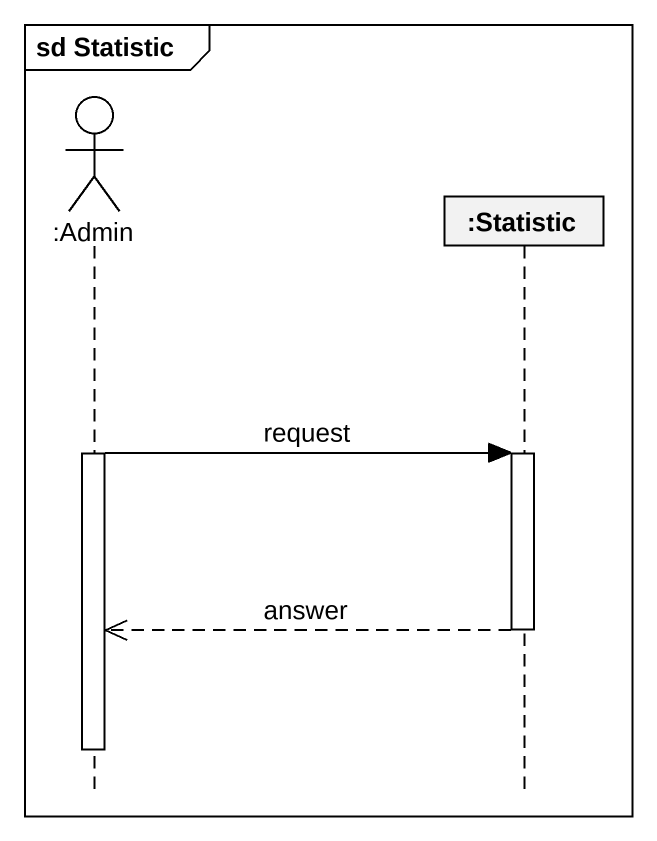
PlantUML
@startuml
mainframe sd Statistic
hide footbox
actor ":Admin" as Admin
participant ":Statistic" as Statistic

activate Admin
Admin -> Statistic : request
activate Statistic
Statistic -->> Admin : answer
deactivate Statistic
deactivate Admin
@enduml
